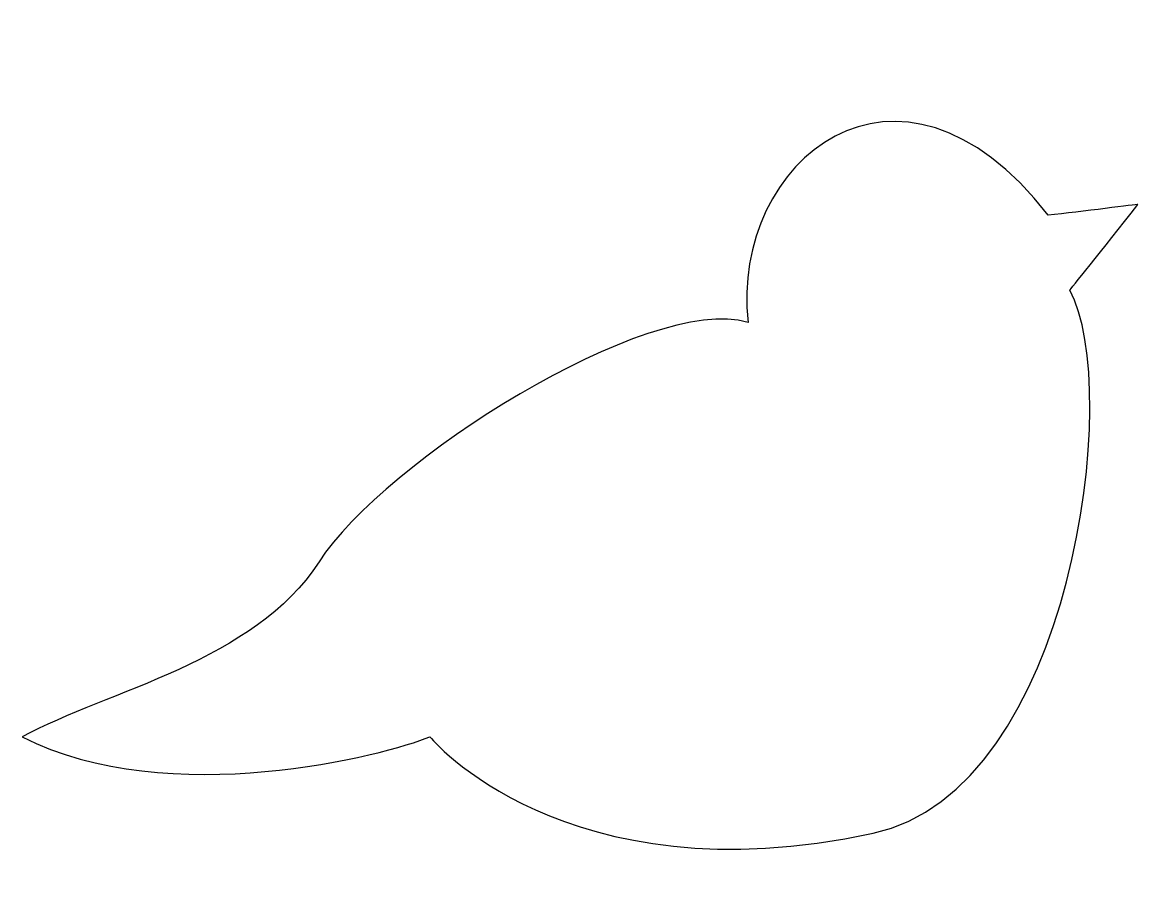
# Model space of a CAD drawing. Header units: centimetres. Extents: x -7.7 to 7.7, y -5.7 to 6.4.
import ezdxf

# ---------------------------------------------------------------- set-up
doc = ezdxf.new("R2010")
doc.units = ezdxf.units.CM
doc.header["$MEASUREMENT"] = 0
doc.layers.add('Camada 1', color=7, linetype='Continuous')

msp = doc.modelspace()

# ---------------------------------------------------------------- linework, layer by layer
at = {"layer": 'Camada 1'}
msp.add_open_spline([(-2.06464, -3.46049), (-2.65453, -3.70645), (-5.6531, -4.49295), (-7.66852, -3.46049), (-7.66852, -3.46049), (-6.48874, -2.82128), (-4.47309, -2.42846), (-3.58838, -1.0518), (-3.58838, -1.0518), (-2.70367, 0.32483), (0.9339, 2.6353), (2.31035, 2.24205), (2.31035, 2.24205), (2.0646, 4.45386), (4.37508, 6.37063), (6.4396, 3.71644), (6.4396, 3.71644), (6.88196, 3.76555), (7.66848, 3.86418), (7.66848, 3.86418), (7.66848, 3.86418), (7.17678, 3.22495), (6.73442, 2.6844), (6.73442, 2.6844), (6.73442, 2.6844), (7.47184, 1.35685), (6.78072, -4.19588), (4.03088, -4.78759), (4.03088, -4.78759), (-0.21988, -5.7023), (-2.06464, -3.46049), (-2.06464, -3.46049)], degree=3, knots=[0, 0, 0, 0, 0.11111111, 0.11111111, 0.11111111, 0.11111111, 0.22222222, 0.22222222, 0.22222222, 0.22222222, 0.33333333, 0.33333333, 0.33333333, 0.33333333, 0.44444444, 0.44444444, 0.44444444, 0.44444444, 0.55555556, 0.55555556, 0.55555556, 0.55555556, 0.66666667, 0.66666667, 0.66666667, 0.66666667, 0.77777778, 0.77777778, 0.77777778, 0.77777778, 1, 1, 1, 1], dxfattribs=at)

doc.saveas('drawing.dxf')
